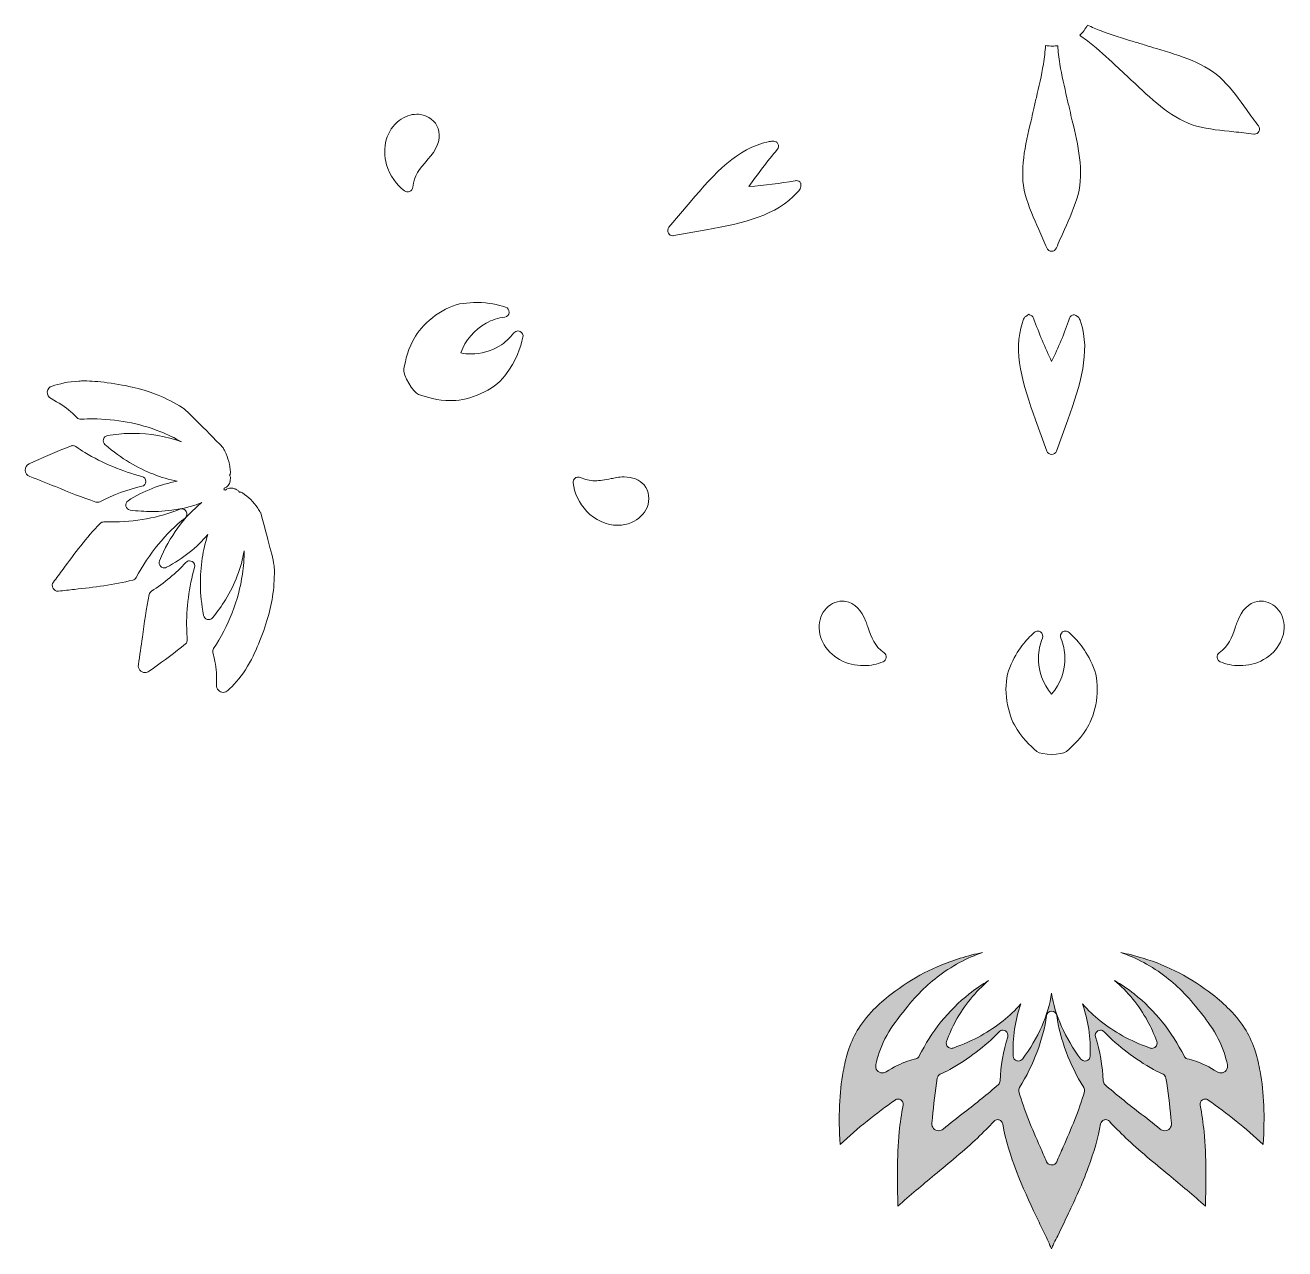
# Model space of a CAD drawing. Header units: inches. Extents: x -4 to 3121, y -2839 to 0.
# Drawn here: x 1173.6 to 1651.4, y -2036.1 to -1572 of the extents above; entities that cross this region are included whole.
import ezdxf

# ---------------------------------------------------------------- set-up
doc = ezdxf.new("R2010")
doc.units = ezdxf.units.IN
doc.header["$MEASUREMENT"] = 0
doc.layers.add('3', color=7, linetype='Continuous')

# ---------------------------------------------------------------- blocks, each defined once
blk = doc.blocks.new('block 2')
at = {"layer": '3', "true_color": 0xd8c804}
h = blk.add_hatch(color=52, dxfattribs=at)
h.dxf.hatch_style = 2
edge = h.paths.add_edge_path()
edge.add_spline(control_points=[(1640.28, -1961.39), (1639.35, -1958.49), (1638.2, -1955.87), (1636.73, -1953.37), (1635.3, -1950.88), (1632.98, -1947.9), (1630.51, -1945.41), (1628.56, -1943.43), (1626.47, -1941.57), (1623.92, -1939.59), (1615.98, -1933.38), (1607.17, -1928.79), (1597.73, -1925.93), (1594.67, -1924.97), (1591.87, -1924.26), (1589.24, -1923.78), (1592.06, -1924.72), (1594.97, -1925.99), (1597.92, -1927.58), (1600.92, -1929.18), (1603.8, -1931.04), (1606.49, -1933.12), (1611.16, -1936.72), (1615.42, -1941.15), (1620.29, -1947.47), (1621.95, -1949.63), (1624.37, -1952.9), (1626.22, -1956.5), (1628.05, -1960.05), (1629.03, -1963.58), (1629.68, -1966.27), (1629.86, -1967.04), (1629.69, -1967.83), (1629.21, -1968.44), (1628.73, -1969.05), (1627.99, -1969.4), (1627.2, -1969.4), (1626.69, -1969.4), (1626.18, -1969.25), (1625.75, -1968.98), (1622.96, -1967.2), (1620.25, -1965.87), (1617.7, -1965.01), (1616.57, -1964.63), (1615.44, -1964.31), (1614.47, -1964.04), (1613.94, -1963.9), (1613.47, -1963.49), (1613.22, -1963), (1608.68, -1953.81), (1602.13, -1945.66), (1594.27, -1939.43), (1591.9, -1937.55), (1589.44, -1935.87), (1586.9, -1934.4), (1591.83, -1938.54), (1596.16, -1943.79), (1599.42, -1949.79), (1600.73, -1952.17), (1601.86, -1954.69), (1602.87, -1957.5), (1603.13, -1958.21), (1602.95, -1959), (1602.42, -1959.53), (1602.05, -1959.91), (1601.55, -1960.11), (1601.04, -1960.11), (1600.82, -1960.11), (1600.6, -1960.07), (1600.39, -1959.99), (1596.42, -1958.58), (1592.97, -1957.04), (1589.85, -1955.29), (1586.86, -1953.62), (1584.02, -1951.71), (1581.39, -1949.61), (1578.98, -1947.67), (1576.84, -1945.65), (1574.67, -1943.26), (1574.67, -1943.25), (1574.66, -1943.25), (1574.66, -1943.25), (1576.85, -1949.31), (1577.86, -1956.1), (1577.59, -1963.04), (1577.56, -1963.86), (1577.02, -1964.57), (1576.24, -1964.82), (1576.04, -1964.88), (1575.85, -1964.91), (1575.65, -1964.91), (1575.05, -1964.91), (1574.48, -1964.63), (1574.1, -1964.14), (1568.05, -1956.2), (1564.21, -1947.44), (1563, -1939.14), (1561.79, -1947.44), (1557.95, -1956.2), (1551.9, -1964.14), (1551.53, -1964.63), (1550.95, -1964.91), (1550.35, -1964.91), (1550.16, -1964.91), (1549.96, -1964.88), (1549.77, -1964.82), (1548.98, -1964.57), (1548.44, -1963.86), (1548.41, -1963.04), (1548.14, -1956.1), (1549.15, -1949.31), (1551.34, -1943.25), (1549.17, -1945.65), (1547.03, -1947.67), (1544.61, -1949.61), (1541.99, -1951.71), (1539.14, -1953.62), (1536.16, -1955.29), (1533.03, -1957.04), (1529.58, -1958.58), (1525.61, -1959.99), (1525.4, -1960.07), (1525.18, -1960.11), (1524.96, -1960.11), (1524.45, -1960.11), (1523.95, -1959.91), (1523.58, -1959.53), (1523.05, -1959), (1522.88, -1958.21), (1523.13, -1957.5), (1524.15, -1954.69), (1525.28, -1952.17), (1526.58, -1949.8), (1529.84, -1943.79), (1534.17, -1938.54), (1539.1, -1934.39), (1536.57, -1935.87), (1534.1, -1937.55), (1531.74, -1939.43), (1523.88, -1945.66), (1517.32, -1953.81), (1512.79, -1962.98), (1512.54, -1963.51), (1512.08, -1963.9), (1511.53, -1964.05), (1510.63, -1964.29), (1509.45, -1964.62), (1508.29, -1965.02), (1505.75, -1965.87), (1503.05, -1967.2), (1500.26, -1968.97), (1499.82, -1969.26), (1499.32, -1969.4), (1498.81, -1969.4), (1498.01, -1969.4), (1497.28, -1969.05), (1496.79, -1968.44), (1496.31, -1967.83), (1496.14, -1967.04), (1496.32, -1966.26), (1496.97, -1963.58), (1497.95, -1960.05), (1499.78, -1956.5), (1501.63, -1952.9), (1504.05, -1949.63), (1505.71, -1947.48), (1510.58, -1941.15), (1514.84, -1936.72), (1519.52, -1933.12), (1522.2, -1931.05), (1525.08, -1929.19), (1528.08, -1927.58), (1531.03, -1925.99), (1533.95, -1924.72), (1536.77, -1923.78), (1534.13, -1924.26), (1531.32, -1924.97), (1528.25, -1925.94), (1518.83, -1928.79), (1510.03, -1933.39), (1502.08, -1939.59), (1499.54, -1941.58), (1497.44, -1943.43), (1495.48, -1945.42), (1493.02, -1947.91), (1490.7, -1950.88), (1489.27, -1953.39), (1487.81, -1955.87), (1486.65, -1958.49), (1485.73, -1961.39), (1484.94, -1963.88), (1484.43, -1966.2), (1483.92, -1968.89), (1482.43, -1977.04), (1482.07, -1985.88), (1482.8, -1996.6), (1489.34, -1990.26), (1496.64, -1984.74), (1503.6, -1979.7), (1503.94, -1979.46), (1504.34, -1979.33), (1504.74, -1979.33), (1505.11, -1979.33), (1505.47, -1979.44), (1505.79, -1979.64), (1506.46, -1980.07), (1506.81, -1980.87), (1506.65, -1981.65), (1506.01, -1984.93), (1505.51, -1988.34), (1505.18, -1991.78), (1504.23, -2001.48), (1504.44, -2011.54), (1504.68, -2019.93), (1509.19, -2015.87), (1513.94, -2011.95), (1518.56, -2008.14), (1521.3, -2005.88), (1524.13, -2003.54), (1526.84, -2001.23), (1532.9, -1996.07), (1537.3, -1991.93), (1541.09, -1987.79), (1541.47, -1987.38), (1541.99, -1987.15), (1542.53, -1987.15), (1542.71, -1987.15), (1542.89, -1987.18), (1543.07, -1987.23), (1543.78, -1987.44), (1544.31, -1988.03), (1544.44, -1988.76), (1546.68, -2001.19), (1551.94, -2012.89), (1557.14, -2023.8), (1558.09, -2025.79), (1559.05, -2027.79), (1560.02, -2029.78), (1560.02, -2029.78), (1561.04, -2031.9), (1561.04, -2031.9), (1561.39, -2032.61), (1561.7, -2033.33), (1562.02, -2034.06), (1562.25, -2034.59), (1562.48, -2035.12), (1562.72, -2035.64), (1562.79, -2035.78), (1562.86, -2035.95), (1562.94, -2036.14), (1563.11, -2035.75), (1563.26, -2035.39), (1563.35, -2035.19), (1563.5, -2034.83), (1563.63, -2034.53), (1563.72, -2034.35), (1563.72, -2034.35), (1563.89, -2034.01), (1563.89, -2034.01), (1564.37, -2033.07), (1564.85, -2032.13), (1565.3, -2031.19), (1565.3, -2031.19), (1565.93, -2029.88), (1565.93, -2029.88), (1567.11, -2027.46), (1568.28, -2025.03), (1569.43, -2022.6), (1571.82, -2017.56), (1574.57, -2011.56), (1576.9, -2005.28), (1579.11, -1999.31), (1580.63, -1993.91), (1581.56, -1988.76), (1581.69, -1988.03), (1582.22, -1987.44), (1582.93, -1987.23), (1583.11, -1987.18), (1583.3, -1987.15), (1583.48, -1987.15), (1584.01, -1987.15), (1584.54, -1987.38), (1584.91, -1987.78), (1588.71, -1991.93), (1593.11, -1996.08), (1599.16, -2001.23), (1601.87, -2003.54), (1604.7, -2005.88), (1607.44, -2008.14), (1612.06, -2011.95), (1616.82, -2015.87), (1621.32, -2019.93), (1621.56, -2011.55), (1621.77, -2001.49), (1620.82, -1991.77), (1620.49, -1988.34), (1619.99, -1984.93), (1619.35, -1981.65), (1619.2, -1980.87), (1619.54, -1980.07), (1620.21, -1979.64), (1620.53, -1979.43), (1620.9, -1979.33), (1621.26, -1979.33), (1621.66, -1979.33), (1622.06, -1979.46), (1622.4, -1979.7), (1629.36, -1984.74), (1636.66, -1990.25), (1643.21, -1996.6), (1643.93, -1985.88), (1643.57, -1977.04), (1642.08, -1968.9), (1641.57, -1966.19), (1641.07, -1963.88), (1640.28, -1961.39)], knot_values=[0, 0, 0, 0, 1, 1, 1, 2, 2, 2, 3, 3, 3, 4, 4, 4, 5, 5, 5, 6, 6, 6, 7, 7, 7, 8, 8, 8, 9, 9, 9, 10, 10, 10, 11, 11, 11, 12, 12, 12, 13, 13, 13, 14, 14, 14, 15, 15, 15, 16, 16, 16, 17, 17, 17, 18, 18, 18, 19, 19, 19, 20, 20, 20, 21, 21, 21, 22, 22, 22, 23, 23, 23, 24, 24, 24, 25, 25, 25, 26, 26, 26, 27, 27, 27, 28, 28, 28, 29, 29, 29, 30, 30, 30, 31, 31, 31, 32, 32, 32, 33, 33, 33, 34, 34, 34, 35, 35, 35, 36, 36, 36, 37, 37, 37, 38, 38, 38, 39, 39, 39, 40, 40, 40, 41, 41, 41, 42, 42, 42, 43, 43, 43, 44, 44, 44, 45, 45, 45, 46, 46, 46, 47, 47, 47, 48, 48, 48, 49, 49, 49, 50, 50, 50, 51, 51, 51, 52, 52, 52, 53, 53, 53, 54, 54, 54, 55, 55, 55, 56, 56, 56, 57, 57, 57, 58, 58, 58, 59, 59, 59, 60, 60, 60, 61, 61, 61, 62, 62, 62, 63, 63, 63, 64, 64, 64, 65, 65, 65, 66, 66, 66, 67, 67, 67, 68, 68, 68, 69, 69, 69, 70, 70, 70, 71, 71, 71, 72, 72, 72, 73, 73, 73, 74, 74, 74, 75, 75, 75, 76, 76, 76, 77, 77, 77, 78, 78, 78, 79, 79, 79, 80, 80, 80, 81, 81, 81, 82, 82, 82, 83, 83, 83, 84, 84, 84, 85, 85, 85, 86, 86, 86, 87, 87, 87, 88, 88, 88, 89, 89, 89, 90, 90, 90, 91, 91, 91, 92, 92, 92, 93, 93, 93, 94, 94, 94, 95, 95, 95, 96, 96, 96, 97, 97, 97, 98, 98, 98, 99, 99, 99, 100, 100, 100, 101, 101, 101, 102, 102, 102, 103, 103, 103, 104, 104, 104, 105, 105, 105, 105], degree=3, periodic=1)
edge = h.paths.add_edge_path()
edge.add_spline(control_points=[(1546.36, -1955.73), (1544.7, -1961.09), (1543.71, -1966.72), (1543.42, -1972.48), (1543.39, -1973), (1543.16, -1973.48), (1542.78, -1973.83), (1538.73, -1977.48), (1534.29, -1980.93), (1530, -1984.26), (1527.29, -1986.36), (1524.49, -1988.53), (1521.83, -1990.72), (1521.35, -1991.12), (1520.75, -1991.34), (1520.13, -1991.34), (1519.4, -1991.34), (1518.7, -1991.03), (1518.21, -1990.49), (1517.73, -1989.95), (1517.5, -1989.23), (1517.57, -1988.51), (1517.57, -1988.51), (1517.78, -1986.47), (1517.78, -1986.47), (1518.27, -1981.53), (1518.78, -1976.43), (1519.63, -1971.35), (1519.74, -1970.72), (1520.16, -1970.17), (1520.75, -1969.91), (1521.96, -1969.35), (1523.14, -1968.76), (1524.36, -1968.1), (1531.33, -1964.27), (1537.81, -1959.33), (1543.09, -1953.81), (1543.47, -1953.42), (1543.98, -1953.21), (1544.5, -1953.21), (1544.84, -1953.21), (1545.18, -1953.3), (1545.48, -1953.48), (1546.26, -1953.94), (1546.62, -1954.87), (1546.36, -1955.73)], knot_values=[0, 0, 0, 0, 1, 1, 1, 2, 2, 2, 3, 3, 3, 4, 4, 4, 5, 5, 5, 6, 6, 6, 7, 7, 7, 8, 8, 8, 9, 9, 9, 10, 10, 10, 11, 11, 11, 12, 12, 12, 13, 13, 13, 14, 14, 14, 15, 15, 15, 15], degree=3, periodic=1)
edge = h.paths.add_edge_path()
edge.add_spline(control_points=[(1575.41, -1976.52), (1573.42, -1983.7), (1570.35, -1990.7), (1567.39, -1997.46), (1566.55, -1999.37), (1565.72, -2001.27), (1564.91, -2003.16), (1564.6, -2003.89), (1563.88, -2004.34), (1563.12, -2004.34), (1562.99, -2004.34), (1562.86, -2004.33), (1562.73, -2004.3), (1562.01, -2004.26), (1561.36, -2003.8), (1561.07, -2003.12), (1560.26, -2001.22), (1559.43, -1999.31), (1558.59, -1997.4), (1555.63, -1990.65), (1552.58, -1983.68), (1550.6, -1976.52), (1550.45, -1976), (1550.53, -1975.44), (1550.82, -1974.98), (1556.22, -1966.19), (1559.77, -1956.76), (1561.08, -1947.69), (1561.21, -1946.73), (1562.03, -1946.02), (1563, -1946.02), (1563.97, -1946.02), (1564.79, -1946.73), (1564.93, -1947.69), (1566.23, -1956.76), (1569.78, -1966.19), (1575.19, -1974.98), (1575.47, -1975.44), (1575.55, -1976), (1575.41, -1976.52)], knot_values=[0, 0, 0, 0, 1, 1, 1, 2, 2, 2, 3, 3, 3, 4, 4, 4, 5, 5, 5, 6, 6, 6, 7, 7, 7, 8, 8, 8, 9, 9, 9, 10, 10, 10, 11, 11, 11, 12, 12, 12, 13, 13, 13, 13], degree=3, periodic=1)
edge = h.paths.add_edge_path()
edge.add_spline(control_points=[(1607.79, -1990.49), (1607.31, -1991.03), (1606.61, -1991.34), (1605.87, -1991.34), (1605.26, -1991.34), (1604.65, -1991.12), (1604.17, -1990.72), (1601.51, -1988.53), (1598.71, -1986.35), (1596, -1984.25), (1591.71, -1980.92), (1587.27, -1977.48), (1583.22, -1973.83), (1582.84, -1973.48), (1582.61, -1973), (1582.59, -1972.48), (1582.29, -1966.73), (1581.3, -1961.09), (1579.65, -1955.73), (1579.38, -1954.87), (1579.74, -1953.94), (1580.52, -1953.48), (1580.83, -1953.3), (1581.17, -1953.21), (1581.51, -1953.21), (1582.02, -1953.21), (1582.53, -1953.42), (1582.91, -1953.81), (1588.2, -1959.33), (1594.68, -1964.27), (1601.64, -1968.09), (1602.87, -1968.77), (1604.06, -1969.36), (1605.26, -1969.91), (1605.85, -1970.17), (1606.26, -1970.72), (1606.37, -1971.35), (1607.22, -1976.43), (1607.73, -1981.53), (1608.23, -1986.47), (1608.23, -1986.47), (1608.43, -1988.5), (1608.43, -1988.5), (1608.51, -1989.23), (1608.28, -1989.95), (1607.79, -1990.49)], knot_values=[0, 0, 0, 0, 1, 1, 1, 2, 2, 2, 3, 3, 3, 4, 4, 4, 5, 5, 5, 6, 6, 6, 7, 7, 7, 8, 8, 8, 9, 9, 9, 10, 10, 10, 11, 11, 11, 12, 12, 12, 13, 13, 13, 14, 14, 14, 15, 15, 15, 15], degree=3, periodic=1)
at = {"layer": '3', "lineweight": 0}
for points, knots in [([(1641.64, -1612.32), (1641.29, -1612.93), (1640.64, -1613.29), (1639.95, -1613.29), (1639.86, -1613.29), (1639.76, -1613.29), (1639.66, -1613.27), (1637.17, -1612.9), (1634.57, -1612.64), (1632.06, -1612.4), (1627.42, -1611.94), (1622.62, -1611.47), (1617.95, -1610.22), (1609.21, -1607.9), (1601.61, -1600.72), (1594.91, -1594.38), (1593.84, -1593.37), (1592.79, -1592.39), (1591.78, -1591.45), (1590.62, -1590.38), (1589.46, -1589.3), (1588.31, -1588.22), (1585.18, -1585.3), (1581.95, -1582.27), (1578.6, -1579.55), (1576.86, -1578.14), (1575.23, -1576.92), (1573.64, -1575.81), (1574.82, -1574.7), (1575.84, -1573.41), (1576.61, -1571.97), (1578.19, -1572.7), (1579.88, -1573.41), (1581.73, -1574.12), (1585.77, -1575.66), (1590.01, -1576.94), (1594.1, -1578.19), (1595.62, -1578.65), (1597.13, -1579.1), (1598.63, -1579.58), (1599.95, -1579.99), (1601.33, -1580.4), (1602.73, -1580.82), (1611.57, -1583.46), (1621.59, -1586.45), (1627.98, -1592.85), (1631.39, -1596.28), (1634.2, -1600.2), (1636.91, -1603.98), (1638.38, -1606.04), (1639.9, -1608.16), (1641.48, -1610.14), (1641.97, -1610.76), (1642.04, -1611.63), (1641.64, -1612.32)], [0, 0, 0, 0, 1, 1, 1, 2, 2, 2, 3, 3, 3, 4, 4, 4, 5, 5, 5, 6, 6, 6, 7, 7, 7, 8, 8, 8, 9, 9, 9, 10, 10, 10, 11, 11, 11, 12, 12, 12, 13, 13, 13, 14, 14, 14, 15, 15, 15, 16, 16, 16, 17, 17, 17, 18, 18, 18, 18]), ([(1566.13, -1586.74), (1566.82, -1591.01), (1567.82, -1595.33), (1568.8, -1599.51), (1569.15, -1601.04), (1569.51, -1602.57), (1569.86, -1604.11), (1570.16, -1605.46), (1570.49, -1606.86), (1570.83, -1608.29), (1572.96, -1617.26), (1575.38, -1627.43), (1573.03, -1636.16), (1571.77, -1640.83), (1569.78, -1645.22), (1567.86, -1649.46), (1566.81, -1651.76), (1565.73, -1654.14), (1564.81, -1656.49), (1564.52, -1657.23), (1563.8, -1657.72), (1563, -1657.72), (1562.2, -1657.72), (1561.48, -1657.23), (1561.19, -1656.49), (1560.27, -1654.14), (1559.19, -1651.76), (1558.14, -1649.46), (1556.22, -1645.22), (1554.23, -1640.83), (1552.97, -1636.16), (1550.62, -1627.43), (1553.04, -1617.26), (1555.17, -1608.29), (1555.51, -1606.86), (1555.84, -1605.46), (1556.14, -1604.11), (1556.49, -1602.57), (1556.84, -1601.04), (1557.2, -1599.5), (1558.18, -1595.33), (1559.18, -1591.01), (1559.86, -1586.74), (1560.27, -1584.17), (1560.54, -1581.85), (1560.69, -1579.65), (1561.56, -1579.8), (1562.44, -1579.9), (1563.35, -1579.9), (1564.02, -1579.9), (1564.67, -1579.84), (1565.31, -1579.75), (1565.47, -1581.93), (1565.73, -1584.22), (1566.13, -1586.74)], [0, 0, 0, 0, 1, 1, 1, 2, 2, 2, 3, 3, 3, 4, 4, 4, 5, 5, 5, 6, 6, 6, 7, 7, 7, 8, 8, 8, 9, 9, 9, 10, 10, 10, 11, 11, 11, 12, 12, 12, 13, 13, 13, 14, 14, 14, 15, 15, 15, 16, 16, 16, 17, 17, 17, 18, 18, 18, 18]), ([(1327.47, -1621.53), (1327, -1622.09), (1326.54, -1622.63), (1326.09, -1623.15), (1323.19, -1626.53), (1321.09, -1628.98), (1320.62, -1633.45), (1320.54, -1634.14), (1320.1, -1634.74), (1319.47, -1635.02), (1319.22, -1635.13), (1318.95, -1635.19), (1318.68, -1635.19), (1318.28, -1635.19), (1317.87, -1635.06), (1317.53, -1634.82), (1314.48, -1632.58), (1311.93, -1628.88), (1310.72, -1624.92), (1308.8, -1618.6), (1310.77, -1611.67), (1315.53, -1608.09), (1317.53, -1606.58), (1319.9, -1605.75), (1322.2, -1605.75), (1322.62, -1605.75), (1323.04, -1605.77), (1323.45, -1605.83), (1326.58, -1606.25), (1329.26, -1608.32), (1330.26, -1611.1), (1331.4, -1614.24), (1330.39, -1618.05), (1327.47, -1621.53)], [0, 0, 0, 0, 1, 1, 1, 2, 2, 2, 3, 3, 3, 4, 4, 4, 5, 5, 5, 6, 6, 6, 7, 7, 7, 8, 8, 8, 9, 9, 9, 10, 10, 10, 11, 11, 11, 11]), ([(1467.65, -1634.06), (1467.29, -1634.52), (1466.91, -1634.98), (1466.52, -1635.42), (1458.61, -1644.2), (1446.2, -1647.03), (1431.99, -1649.58), (1431.99, -1649.58), (1419.64, -1651.8), (1419.64, -1651.8), (1419.53, -1651.82), (1419.41, -1651.83), (1419.3, -1651.83), (1418.61, -1651.83), (1417.96, -1651.47), (1417.61, -1650.86), (1417.2, -1650.15), (1417.28, -1649.26), (1417.81, -1648.63), (1417.81, -1648.63), (1425.91, -1639.05), (1425.91, -1639.05), (1435.22, -1628.02), (1443.87, -1618.68), (1455.44, -1616.23), (1456.02, -1616.1), (1456.6, -1616.01), (1457.18, -1615.93), (1457.23, -1615.92), (1457.89, -1616.06), (1458.49, -1616.19), (1458.48, -1616.19), (1458.48, -1616.2), (1458.47, -1616.2), (1458.75, -1616.37), (1458.99, -1616.61), (1459.16, -1616.92), (1459.55, -1617.62), (1459.46, -1618.5), (1458.93, -1619.11), (1455.09, -1623.61), (1451.49, -1628.34), (1448.19, -1633.21), (1454.06, -1632.78), (1459.95, -1632.02), (1465.77, -1630.95), (1465.88, -1630.92), (1466, -1630.91), (1466.12, -1630.91), (1466.79, -1630.91), (1467.43, -1631.26), (1467.78, -1631.85), (1467.8, -1631.88), (1467.8, -1631.91), (1467.82, -1631.93), (1467.85, -1631.92), (1467.87, -1631.92), (1467.9, -1631.91), (1467.9, -1632.58), (1467.87, -1633.78), (1467.65, -1634.06)], [0, 0, 0, 0, 1, 1, 1, 2, 2, 2, 3, 3, 3, 4, 4, 4, 5, 5, 5, 6, 6, 6, 7, 7, 7, 8, 8, 8, 9, 9, 9, 10, 10, 10, 11, 11, 11, 12, 12, 12, 13, 13, 13, 14, 14, 14, 15, 15, 15, 16, 16, 16, 17, 17, 17, 18, 18, 18, 19, 19, 19, 20, 20, 20, 20]), ([(1362.44, -1690.34), (1361.47, -1694.43), (1360.15, -1698.94), (1355.59, -1705.01), (1351.38, -1710.61), (1342.06, -1714.24), (1335.83, -1714.39), (1335.57, -1714.39), (1335.32, -1714.4), (1335.07, -1714.4), (1329.85, -1714.4), (1325.98, -1713.08), (1322.87, -1712.03), (1320.89, -1711.35), (1316.81, -1704.64), (1317.27, -1702.32), (1317.95, -1698.93), (1318.79, -1694.71), (1321.71, -1689.92), (1324.95, -1684.6), (1332.75, -1678.34), (1339.71, -1677.5), (1341.54, -1677.28), (1343.31, -1677.17), (1344.97, -1677.17), (1349.66, -1677.17), (1352.91, -1678.02), (1355.83, -1678.9), (1356.71, -1679.17), (1357.28, -1680.01), (1357.21, -1680.92), (1357.14, -1681.83), (1356.44, -1682.57), (1355.53, -1682.69), (1352.99, -1683.04), (1350.61, -1683.81), (1348.45, -1684.99), (1344.01, -1687.41), (1340.54, -1691.53), (1338.9, -1696.31), (1340.15, -1696.55), (1341.44, -1696.67), (1342.74, -1696.67), (1346.57, -1696.67), (1350.28, -1695.64), (1353.48, -1693.69), (1355.58, -1692.41), (1357.44, -1690.74), (1359, -1688.71), (1359.38, -1688.22), (1359.96, -1687.95), (1360.54, -1687.95), (1360.83, -1687.95), (1361.11, -1688.01), (1361.38, -1688.14), (1362.21, -1688.53), (1362.65, -1689.45), (1362.44, -1690.34)], [0, 0, 0, 0, 1, 1, 1, 2, 2, 2, 3, 3, 3, 4, 4, 4, 5, 5, 5, 6, 6, 6, 7, 7, 7, 8, 8, 8, 9, 9, 9, 10, 10, 10, 11, 11, 11, 12, 12, 12, 13, 13, 13, 14, 14, 14, 15, 15, 15, 16, 16, 16, 17, 17, 17, 18, 18, 18, 19, 19, 19, 19]), ([(1573.46, -1683.06), (1573.69, -1683.61), (1573.9, -1684.16), (1574.08, -1684.72), (1577.73, -1695.96), (1573.98, -1708.12), (1569.08, -1721.71), (1569.08, -1721.71), (1564.83, -1733.51), (1564.83, -1733.51), (1564.55, -1734.28), (1563.82, -1734.8), (1563, -1734.8), (1562.18, -1734.8), (1561.45, -1734.28), (1561.17, -1733.51), (1561.17, -1733.51), (1556.91, -1721.71), (1556.91, -1721.71), (1552.02, -1708.13), (1548.26, -1695.96), (1551.92, -1684.72), (1552.1, -1684.16), (1552.31, -1683.61), (1552.53, -1683.06), (1552.65, -1682.77), (1553.59, -1682.14), (1554.38, -1681.65), (1554.41, -1681.72), (1554.44, -1681.79), (1554.46, -1681.86), (1555.23, -1681.91), (1555.91, -1682.41), (1556.17, -1683.14), (1558.14, -1688.72), (1560.44, -1694.2), (1563, -1699.49), (1565.56, -1694.2), (1567.85, -1688.72), (1569.83, -1683.14), (1570.08, -1682.44), (1570.71, -1681.96), (1571.44, -1681.88), (1571.45, -1681.81), (1571.47, -1681.73), (1571.48, -1681.66), (1572.48, -1682.26), (1573.38, -1682.84), (1573.46, -1683.06)], [0, 0, 0, 0, 1, 1, 1, 2, 2, 2, 3, 3, 3, 4, 4, 4, 5, 5, 5, 6, 6, 6, 7, 7, 7, 8, 8, 8, 9, 9, 9, 10, 10, 10, 11, 11, 11, 12, 12, 12, 13, 13, 13, 14, 14, 14, 15, 15, 15, 16, 16, 16, 16]), ([(1267.61, -1787.68), (1266.82, -1793.53), (1265.12, -1799.43), (1262.07, -1806.81), (1261.04, -1809.32), (1259.41, -1813.06), (1257.22, -1816.46), (1255.06, -1819.82), (1252.49, -1822.44), (1250.49, -1824.35), (1250.01, -1824.8), (1249.39, -1825.05), (1248.74, -1825.05), (1248.06, -1825.05), (1247.39, -1824.76), (1246.91, -1824.25), (1246.41, -1823.73), (1246.15, -1823.03), (1246.18, -1822.3), (1246.33, -1818.99), (1246.13, -1815.98), (1245.59, -1813.34), (1245.36, -1812.15), (1245.05, -1810.96), (1244.82, -1810.06), (1244.67, -1809.52), (1244.79, -1808.92), (1245.1, -1808.45), (1250.78, -1799.92), (1254.56, -1790.17), (1256.03, -1780.25), (1256.47, -1777.26), (1256.7, -1774.29), (1256.71, -1771.36), (1255.58, -1777.7), (1253.2, -1784.07), (1249.63, -1789.9), (1248.23, -1792.22), (1246.61, -1794.46), (1244.68, -1796.74), (1244.31, -1797.19), (1243.76, -1797.43), (1243.19, -1797.43), (1243.03, -1797.43), (1242.86, -1797.41), (1242.7, -1797.37), (1241.97, -1797.17), (1241.42, -1796.58), (1241.28, -1795.84), (1240.52, -1791.69), (1240.13, -1787.93), (1240.08, -1784.36), (1240.04, -1780.93), (1240.27, -1777.51), (1240.78, -1774.19), (1241.25, -1771.13), (1241.93, -1768.26), (1242.92, -1765.19), (1242.92, -1765.19), (1242.92, -1765.18), (1242.92, -1765.18), (1238.76, -1770.11), (1233.39, -1774.38), (1227.25, -1777.62), (1226.96, -1777.77), (1226.65, -1777.84), (1226.34, -1777.84), (1225.87, -1777.84), (1225.4, -1777.67), (1225.03, -1777.33), (1224.42, -1776.78), (1224.23, -1775.9), (1224.55, -1775.15), (1228.39, -1765.96), (1234.03, -1758.28), (1240.59, -1753.08), (1235.03, -1755.3), (1228.63, -1756.45), (1221.66, -1756.45), (1218.95, -1756.45), (1216.19, -1756.27), (1213.45, -1755.92), (1212.63, -1755.81), (1211.97, -1755.21), (1211.79, -1754.41), (1211.62, -1753.61), (1211.96, -1752.78), (1212.66, -1752.34), (1218.53, -1748.64), (1224.91, -1746.12), (1231.26, -1744.99), (1228.09, -1744.31), (1225.27, -1743.46), (1222.39, -1742.34), (1219.25, -1741.12), (1216.17, -1739.61), (1213.24, -1737.86), (1210.16, -1736.03), (1207.11, -1733.81), (1203.89, -1731.08), (1203.32, -1730.59), (1203.08, -1729.82), (1203.28, -1729.09), (1203.47, -1728.37), (1204.07, -1727.82), (1204.81, -1727.68), (1207.75, -1727.16), (1210.5, -1726.87), (1213.2, -1726.82), (1213.65, -1726.8), (1214.09, -1726.8), (1214.54, -1726.8), (1220.94, -1726.8), (1227.24, -1727.95), (1232.94, -1730.04), (1230.36, -1728.55), (1227.63, -1727.23), (1224.76, -1726.1), (1216.87, -1722.98), (1208.06, -1721.32), (1199.3, -1721.32), (1197.83, -1721.32), (1196.34, -1721.37), (1194.84, -1721.47), (1194.79, -1721.47), (1194.75, -1721.47), (1194.71, -1721.47), (1194.2, -1721.47), (1193.71, -1721.27), (1193.34, -1720.91), (1192.68, -1720.25), (1191.81, -1719.4), (1190.88, -1718.59), (1188.88, -1716.82), (1186.37, -1715.14), (1183.44, -1713.61), (1182.47, -1713.11), (1181.91, -1712.1), (1182, -1711.04), (1182.1, -1710.01), (1182.81, -1709.15), (1183.82, -1708.85), (1186.47, -1708.07), (1190.01, -1707.15), (1194, -1706.97), (1194.69, -1706.93), (1195.38, -1706.92), (1196.07, -1706.92), (1198.62, -1706.92), (1201.39, -1707.13), (1204.78, -1707.59), (1212.7, -1708.64), (1218.66, -1710.11), (1224.12, -1712.36), (1227.25, -1713.65), (1230.31, -1715.21), (1233.2, -1717.01), (1234.68, -1717.92), (1241.83, -1725.19), (1248.69, -1732.26), (1248.92, -1732.69), (1249.15, -1733.12), (1249.36, -1733.55), (1250.61, -1736.15), (1251.35, -1738.9), (1251.51, -1741.5), (1251.53, -1741.93), (1251.42, -1742.34), (1251.19, -1742.68), (1251.23, -1742.75), (1251.26, -1742.81), (1251.29, -1742.88), (1251.45, -1743.2), (1251.51, -1743.55), (1251.48, -1743.9), (1251.44, -1744.26), (1251.41, -1744.62), (1251.35, -1744.97), (1251.13, -1746.24), (1250.29, -1747.23), (1249.16, -1747.65), (1249.12, -1747.86), (1249.05, -1748.06), (1248.95, -1748.24), (1249.16, -1748.24), (1249.37, -1748.28), (1249.57, -1748.35), (1250.17, -1747.86), (1250.93, -1747.57), (1251.73, -1747.57), (1252.15, -1747.57), (1252.57, -1747.65), (1252.98, -1747.8), (1253.31, -1747.92), (1253.64, -1748.07), (1253.97, -1748.22), (1254.29, -1748.37), (1254.57, -1748.6), (1254.76, -1748.89), (1254.81, -1748.95), (1254.85, -1749.01), (1254.88, -1749.08), (1254.92, -1749.07), (1254.96, -1749.07), (1254.99, -1749.07), (1255.36, -1749.07), (1255.74, -1749.18), (1256.06, -1749.39), (1258.24, -1750.83), (1260.24, -1752.84), (1261.87, -1755.22), (1262.24, -1755.76), (1262.61, -1756.33), (1262.95, -1756.92), (1262.95, -1756.92), (1262.96, -1756.92), (1262.96, -1756.91), (1265.52, -1766.22), (1268.07, -1775.78), (1268.12, -1777.49), (1268.23, -1780.89), (1268.06, -1784.32), (1267.61, -1787.68)], [0, 0, 0, 0, 1, 1, 1, 2, 2, 2, 3, 3, 3, 4, 4, 4, 5, 5, 5, 6, 6, 6, 7, 7, 7, 8, 8, 8, 9, 9, 9, 10, 10, 10, 11, 11, 11, 12, 12, 12, 13, 13, 13, 14, 14, 14, 15, 15, 15, 16, 16, 16, 17, 17, 17, 18, 18, 18, 19, 19, 19, 20, 20, 20, 21, 21, 21, 22, 22, 22, 23, 23, 23, 24, 24, 24, 25, 25, 25, 26, 26, 26, 27, 27, 27, 28, 28, 28, 29, 29, 29, 30, 30, 30, 31, 31, 31, 32, 32, 32, 33, 33, 33, 34, 34, 34, 35, 35, 35, 36, 36, 36, 37, 37, 37, 38, 38, 38, 39, 39, 39, 40, 40, 40, 41, 41, 41, 42, 42, 42, 43, 43, 43, 44, 44, 44, 45, 45, 45, 46, 46, 46, 47, 47, 47, 48, 48, 48, 49, 49, 49, 50, 50, 50, 51, 51, 51, 52, 52, 52, 53, 53, 53, 54, 54, 54, 55, 55, 55, 56, 56, 56, 57, 57, 57, 58, 58, 58, 59, 59, 59, 60, 60, 60, 61, 61, 61, 62, 62, 62, 63, 63, 63, 64, 64, 64, 65, 65, 65, 66, 66, 66, 67, 67, 67, 68, 68, 68, 69, 69, 69, 70, 70, 70, 71, 71, 71, 72, 72, 72, 73, 73, 73, 74, 74, 74, 74]), ([(1185.08, -1747.01), (1181.9, -1745.72), (1178.62, -1744.37), (1175.39, -1743.17), (1174.37, -1742.79), (1173.69, -1741.85), (1173.66, -1740.78), (1173.63, -1739.74), (1174.23, -1738.8), (1175.18, -1738.37), (1175.18, -1738.37), (1177.06, -1737.53), (1177.06, -1737.53), (1181.58, -1735.49), (1186.25, -1733.38), (1191.06, -1731.58), (1191.29, -1731.5), (1191.52, -1731.46), (1191.74, -1731.46), (1192.14, -1731.46), (1192.54, -1731.58), (1192.88, -1731.82), (1193.95, -1732.59), (1195.06, -1733.32), (1196.25, -1734.05), (1203.03, -1738.16), (1210.53, -1741.29), (1217.93, -1743.11), (1218.81, -1743.33), (1219.42, -1744.12), (1219.41, -1745.02), (1219.4, -1745.92), (1218.78, -1746.7), (1217.9, -1746.9), (1212.49, -1748.13), (1207.13, -1750.1), (1201.97, -1752.74), (1201.69, -1752.88), (1201.39, -1752.95), (1201.08, -1752.95), (1200.88, -1752.95), (1200.68, -1752.92), (1200.48, -1752.86), (1195.3, -1751.18), (1190.1, -1749.06), (1185.08, -1747.01)], [0, 0, 0, 0, 1, 1, 1, 2, 2, 2, 3, 3, 3, 4, 4, 4, 5, 5, 5, 6, 6, 6, 7, 7, 7, 8, 8, 8, 9, 9, 9, 10, 10, 10, 11, 11, 11, 12, 12, 12, 13, 13, 13, 14, 14, 14, 15, 15, 15, 15]), ([(1389.71, -1744.77), (1391.62, -1744.77), (1393.58, -1744.4), (1395.85, -1743.98), (1396.52, -1743.85), (1397.22, -1743.72), (1397.94, -1743.59), (1398.91, -1743.42), (1399.87, -1743.33), (1400.8, -1743.33), (1404.07, -1743.33), (1406.69, -1744.39), (1408.38, -1746.39), (1410.28, -1748.65), (1410.73, -1752), (1409.53, -1754.92), (1408.51, -1757.4), (1406.35, -1759.49), (1403.61, -1760.65), (1402.01, -1761.33), (1400.28, -1761.68), (1398.47, -1761.68), (1394.15, -1761.68), (1389.72, -1759.7), (1386.63, -1756.4), (1383.8, -1753.37), (1381.87, -1749.32), (1381.47, -1745.55), (1381.4, -1744.86), (1381.7, -1744.18), (1382.26, -1743.77), (1382.6, -1743.53), (1383, -1743.4), (1383.4, -1743.4), (1383.67, -1743.4), (1383.94, -1743.46), (1384.19, -1743.57), (1386.04, -1744.39), (1387.79, -1744.77), (1389.71, -1744.77)], [0, 0, 0, 0, 1, 1, 1, 2, 2, 2, 3, 3, 3, 4, 4, 4, 5, 5, 5, 6, 6, 6, 7, 7, 7, 8, 8, 8, 9, 9, 9, 10, 10, 10, 11, 11, 11, 12, 12, 12, 13, 13, 13, 13]), ([(1214.48, -1782.46), (1207.26, -1784.34), (1199.67, -1785.18), (1192.33, -1785.99), (1190.29, -1786.22), (1188.26, -1786.44), (1186.26, -1786.68), (1186.18, -1786.69), (1186.11, -1786.7), (1186.04, -1786.7), (1185.32, -1786.7), (1184.64, -1786.28), (1184.29, -1785.64), (1184.29, -1785.64), (1184.16, -1785.4), (1184.16, -1785.4), (1183.79, -1784.73), (1183.85, -1783.9), (1184.31, -1783.29), (1185.54, -1781.67), (1186.76, -1780.01), (1187.98, -1778.34), (1192.35, -1772.41), (1196.86, -1766.27), (1202.08, -1760.98), (1202.45, -1760.6), (1202.95, -1760.4), (1203.47, -1760.4), (1203.48, -1760.4), (1203.5, -1760.4), (1203.52, -1760.4), (1204.29, -1760.42), (1205.07, -1760.43), (1205.84, -1760.43), (1215.43, -1760.43), (1224.34, -1758.8), (1232.33, -1755.6), (1232.57, -1755.5), (1232.81, -1755.46), (1233.05, -1755.46), (1233.73, -1755.46), (1234.38, -1755.81), (1234.74, -1756.43), (1235.22, -1757.27), (1235.02, -1758.34), (1234.26, -1758.93), (1227.04, -1764.6), (1220.62, -1772.41), (1215.7, -1781.5), (1215.45, -1781.98), (1215, -1782.32), (1214.48, -1782.46)], [0, 0, 0, 0, 1, 1, 1, 2, 2, 2, 3, 3, 3, 4, 4, 4, 5, 5, 5, 6, 6, 6, 7, 7, 7, 8, 8, 8, 9, 9, 9, 10, 10, 10, 11, 11, 11, 12, 12, 12, 13, 13, 13, 14, 14, 14, 15, 15, 15, 16, 16, 16, 17, 17, 17, 17]), ([(1237.88, -1777.66), (1235.76, -1784.99), (1234.72, -1793.05), (1234.89, -1800.97), (1234.93, -1802.37), (1235, -1803.7), (1235.13, -1805.01), (1235.19, -1805.65), (1234.93, -1806.29), (1234.43, -1806.7), (1230.47, -1809.97), (1226.31, -1812.96), (1222.28, -1815.86), (1222.28, -1815.86), (1220.61, -1817.05), (1220.61, -1817.05), (1220.17, -1817.38), (1219.64, -1817.55), (1219.1, -1817.55), (1218.35, -1817.55), (1217.64, -1817.22), (1217.15, -1816.64), (1216.65, -1816.05), (1216.43, -1815.26), (1216.56, -1814.47), (1217.13, -1811.08), (1217.61, -1807.56), (1218.08, -1804.17), (1218.81, -1798.79), (1219.57, -1793.23), (1220.72, -1787.9), (1220.82, -1787.4), (1221.13, -1786.96), (1221.56, -1786.68), (1226.43, -1783.52), (1230.81, -1779.87), (1234.58, -1775.8), (1234.96, -1775.39), (1235.48, -1775.18), (1236.01, -1775.18), (1236.34, -1775.18), (1236.67, -1775.26), (1236.97, -1775.43), (1237.75, -1775.88), (1238.13, -1776.8), (1237.88, -1777.66)], [0, 0, 0, 0, 1, 1, 1, 2, 2, 2, 3, 3, 3, 4, 4, 4, 5, 5, 5, 6, 6, 6, 7, 7, 7, 8, 8, 8, 9, 9, 9, 10, 10, 10, 11, 11, 11, 12, 12, 12, 13, 13, 13, 14, 14, 14, 15, 15, 15, 15]), ([(1499.06, -1813.45), (1496.89, -1814.41), (1494.34, -1814.92), (1491.68, -1814.92), (1490.12, -1814.92), (1488.57, -1814.74), (1487.09, -1814.4), (1480.65, -1812.9), (1475.64, -1807.73), (1474.91, -1801.82), (1474.55, -1798.87), (1475.28, -1795.95), (1476.92, -1793.83), (1478.53, -1791.75), (1481.09, -1790.45), (1483.6, -1790.45), (1484.03, -1790.45), (1484.47, -1790.49), (1484.89, -1790.56), (1488.18, -1791.15), (1490.97, -1793.93), (1492.53, -1798.2), (1492.78, -1798.89), (1493.01, -1799.56), (1493.24, -1800.21), (1494.72, -1804.41), (1495.78, -1807.45), (1499.42, -1810.1), (1499.98, -1810.5), (1500.28, -1811.18), (1500.21, -1811.87), (1500.14, -1812.56), (1499.7, -1813.16), (1499.06, -1813.45)], [0, 0, 0, 0, 1, 1, 1, 2, 2, 2, 3, 3, 3, 4, 4, 4, 5, 5, 5, 6, 6, 6, 7, 7, 7, 8, 8, 8, 9, 9, 9, 10, 10, 10, 11, 11, 11, 11]), ([(1626.58, -1810.09), (1630.21, -1807.44), (1631.28, -1804.41), (1632.75, -1800.21), (1632.98, -1799.56), (1633.22, -1798.89), (1633.47, -1798.2), (1635.03, -1793.93), (1637.81, -1791.15), (1641.11, -1790.56), (1641.53, -1790.49), (1641.97, -1790.45), (1642.4, -1790.45), (1644.91, -1790.45), (1647.47, -1791.74), (1649.08, -1793.83), (1650.72, -1795.95), (1651.45, -1798.87), (1651.08, -1801.82), (1650.36, -1807.73), (1645.35, -1812.9), (1638.91, -1814.4), (1637.42, -1814.74), (1635.88, -1814.92), (1634.31, -1814.92), (1631.66, -1814.92), (1629.11, -1814.41), (1626.93, -1813.45), (1626.3, -1813.16), (1625.86, -1812.56), (1625.79, -1811.87), (1625.71, -1811.18), (1626.01, -1810.5), (1626.58, -1810.09)], [0, 0, 0, 0, 1, 1, 1, 2, 2, 2, 3, 3, 3, 4, 4, 4, 5, 5, 5, 6, 6, 6, 7, 7, 7, 8, 8, 8, 9, 9, 9, 10, 10, 10, 11, 11, 11, 11]), ([(1566.47, -1804.48), (1566.12, -1803.63), (1566.41, -1802.66), (1567.17, -1802.14), (1567.5, -1801.91), (1567.89, -1801.79), (1568.27, -1801.79), (1568.75, -1801.79), (1569.23, -1801.97), (1569.6, -1802.32), (1572.66, -1805.2), (1575.9, -1808.6), (1578.88, -1815.59), (1581.63, -1822.03), (1580.11, -1831.92), (1577.12, -1837.39), (1574.44, -1842.31), (1571.2, -1845.15), (1568.6, -1847.43), (1566.82, -1848.99), (1559.17, -1848.99), (1557.39, -1847.43), (1554.79, -1845.15), (1551.56, -1842.31), (1548.87, -1837.39), (1545.89, -1831.92), (1544.37, -1822.03), (1547.12, -1815.59), (1550.1, -1808.6), (1553.33, -1805.2), (1556.39, -1802.32), (1556.77, -1801.97), (1557.25, -1801.79), (1557.73, -1801.79), (1558.11, -1801.79), (1558.5, -1801.91), (1558.83, -1802.14), (1559.58, -1802.66), (1559.87, -1803.63), (1559.53, -1804.48), (1558.55, -1806.85), (1558.03, -1809.3), (1557.97, -1811.76), (1557.85, -1816.82), (1559.68, -1821.88), (1563, -1825.69), (1566.32, -1821.87), (1568.15, -1816.81), (1568.02, -1811.75), (1567.97, -1809.3), (1567.44, -1806.85), (1566.47, -1804.48)], [0, 0, 0, 0, 1, 1, 1, 2, 2, 2, 3, 3, 3, 4, 4, 4, 5, 5, 5, 6, 6, 6, 7, 7, 7, 8, 8, 8, 9, 9, 9, 10, 10, 10, 11, 11, 11, 12, 12, 12, 13, 13, 13, 14, 14, 14, 15, 15, 15, 16, 16, 16, 17, 17, 17, 17]), ([(1640.28, -1961.39), (1639.35, -1958.49), (1638.2, -1955.87), (1636.73, -1953.37), (1635.3, -1950.88), (1632.98, -1947.9), (1630.51, -1945.41), (1628.56, -1943.43), (1626.47, -1941.57), (1623.92, -1939.59), (1615.98, -1933.38), (1607.17, -1928.79), (1597.73, -1925.93), (1594.67, -1924.97), (1591.87, -1924.26), (1589.24, -1923.78), (1592.06, -1924.72), (1594.97, -1925.99), (1597.92, -1927.58), (1600.92, -1929.18), (1603.8, -1931.04), (1606.49, -1933.12), (1611.16, -1936.72), (1615.42, -1941.15), (1620.29, -1947.47), (1621.95, -1949.63), (1624.37, -1952.9), (1626.22, -1956.5), (1628.05, -1960.05), (1629.03, -1963.58), (1629.68, -1966.27), (1629.86, -1967.04), (1629.69, -1967.83), (1629.21, -1968.44), (1628.73, -1969.05), (1627.99, -1969.4), (1627.2, -1969.4), (1626.69, -1969.4), (1626.18, -1969.25), (1625.75, -1968.98), (1622.96, -1967.2), (1620.25, -1965.87), (1617.7, -1965.01), (1616.57, -1964.63), (1615.44, -1964.31), (1614.47, -1964.04), (1613.94, -1963.9), (1613.47, -1963.49), (1613.22, -1963), (1608.68, -1953.81), (1602.13, -1945.66), (1594.27, -1939.43), (1591.9, -1937.55), (1589.44, -1935.87), (1586.9, -1934.4), (1591.83, -1938.54), (1596.16, -1943.79), (1599.42, -1949.79), (1600.73, -1952.17), (1601.86, -1954.69), (1602.87, -1957.5), (1603.13, -1958.21), (1602.95, -1959), (1602.42, -1959.53), (1602.05, -1959.91), (1601.55, -1960.11), (1601.04, -1960.11), (1600.82, -1960.11), (1600.6, -1960.07), (1600.39, -1959.99), (1596.42, -1958.58), (1592.97, -1957.04), (1589.85, -1955.29), (1586.86, -1953.62), (1584.02, -1951.71), (1581.39, -1949.61), (1578.98, -1947.67), (1576.84, -1945.65), (1574.67, -1943.26), (1574.67, -1943.25), (1574.66, -1943.25), (1574.66, -1943.25), (1576.85, -1949.31), (1577.86, -1956.1), (1577.59, -1963.04), (1577.56, -1963.86), (1577.02, -1964.57), (1576.24, -1964.82), (1576.04, -1964.88), (1575.85, -1964.91), (1575.65, -1964.91), (1575.05, -1964.91), (1574.48, -1964.63), (1574.1, -1964.14), (1568.05, -1956.2), (1564.21, -1947.44), (1563, -1939.14), (1561.79, -1947.44), (1557.95, -1956.2), (1551.9, -1964.14), (1551.53, -1964.63), (1550.95, -1964.91), (1550.35, -1964.91), (1550.16, -1964.91), (1549.96, -1964.88), (1549.77, -1964.82), (1548.98, -1964.57), (1548.44, -1963.86), (1548.41, -1963.04), (1548.14, -1956.1), (1549.15, -1949.31), (1551.34, -1943.25), (1549.17, -1945.65), (1547.03, -1947.67), (1544.61, -1949.61), (1541.99, -1951.71), (1539.14, -1953.62), (1536.16, -1955.29), (1533.03, -1957.04), (1529.58, -1958.58), (1525.61, -1959.99), (1525.4, -1960.07), (1525.18, -1960.11), (1524.96, -1960.11), (1524.45, -1960.11), (1523.95, -1959.91), (1523.58, -1959.53), (1523.05, -1959), (1522.88, -1958.21), (1523.13, -1957.5), (1524.15, -1954.69), (1525.28, -1952.17), (1526.58, -1949.8), (1529.84, -1943.79), (1534.17, -1938.54), (1539.1, -1934.39), (1536.57, -1935.87), (1534.1, -1937.55), (1531.74, -1939.43), (1523.88, -1945.66), (1517.32, -1953.81), (1512.79, -1962.98), (1512.54, -1963.51), (1512.08, -1963.9), (1511.53, -1964.05), (1510.63, -1964.29), (1509.45, -1964.62), (1508.29, -1965.02), (1505.75, -1965.87), (1503.05, -1967.2), (1500.26, -1968.97), (1499.82, -1969.26), (1499.32, -1969.4), (1498.81, -1969.4), (1498.01, -1969.4), (1497.28, -1969.05), (1496.79, -1968.44), (1496.31, -1967.83), (1496.14, -1967.04), (1496.32, -1966.26), (1496.97, -1963.58), (1497.95, -1960.05), (1499.78, -1956.5), (1501.63, -1952.9), (1504.05, -1949.63), (1505.71, -1947.48), (1510.58, -1941.15), (1514.84, -1936.72), (1519.52, -1933.12), (1522.2, -1931.05), (1525.08, -1929.19), (1528.08, -1927.58), (1531.03, -1925.99), (1533.95, -1924.72), (1536.77, -1923.78), (1534.13, -1924.26), (1531.32, -1924.97), (1528.25, -1925.94), (1518.83, -1928.79), (1510.03, -1933.39), (1502.08, -1939.59), (1499.54, -1941.58), (1497.44, -1943.43), (1495.48, -1945.42), (1493.02, -1947.91), (1490.7, -1950.88), (1489.27, -1953.39), (1487.81, -1955.87), (1486.65, -1958.49), (1485.73, -1961.39), (1484.94, -1963.88), (1484.43, -1966.2), (1483.92, -1968.89), (1482.43, -1977.04), (1482.07, -1985.88), (1482.8, -1996.6), (1489.34, -1990.26), (1496.64, -1984.74), (1503.6, -1979.7), (1503.94, -1979.46), (1504.34, -1979.33), (1504.74, -1979.33), (1505.11, -1979.33), (1505.47, -1979.44), (1505.79, -1979.64), (1506.46, -1980.07), (1506.81, -1980.87), (1506.65, -1981.65), (1506.01, -1984.93), (1505.51, -1988.34), (1505.18, -1991.78), (1504.23, -2001.48), (1504.44, -2011.54), (1504.68, -2019.93), (1509.19, -2015.87), (1513.94, -2011.95), (1518.56, -2008.14), (1521.3, -2005.88), (1524.13, -2003.54), (1526.84, -2001.23), (1532.9, -1996.07), (1537.3, -1991.93), (1541.09, -1987.79), (1541.47, -1987.38), (1541.99, -1987.15), (1542.53, -1987.15), (1542.71, -1987.15), (1542.89, -1987.18), (1543.07, -1987.23), (1543.78, -1987.44), (1544.31, -1988.03), (1544.44, -1988.76), (1546.68, -2001.19), (1551.94, -2012.89), (1557.14, -2023.8), (1558.09, -2025.79), (1559.05, -2027.79), (1560.02, -2029.78), (1560.02, -2029.78), (1561.04, -2031.9), (1561.04, -2031.9), (1561.39, -2032.61), (1561.7, -2033.33), (1562.02, -2034.06), (1562.25, -2034.59), (1562.48, -2035.12), (1562.72, -2035.64), (1562.79, -2035.78), (1562.86, -2035.95), (1562.94, -2036.14), (1563.11, -2035.75), (1563.26, -2035.39), (1563.35, -2035.19), (1563.5, -2034.83), (1563.63, -2034.53), (1563.72, -2034.35), (1563.72, -2034.35), (1563.89, -2034.01), (1563.89, -2034.01), (1564.37, -2033.07), (1564.85, -2032.13), (1565.3, -2031.19), (1565.3, -2031.19), (1565.93, -2029.88), (1565.93, -2029.88), (1567.11, -2027.46), (1568.28, -2025.03), (1569.43, -2022.6), (1571.82, -2017.56), (1574.57, -2011.56), (1576.9, -2005.28), (1579.11, -1999.31), (1580.63, -1993.91), (1581.56, -1988.76), (1581.69, -1988.03), (1582.22, -1987.44), (1582.93, -1987.23), (1583.11, -1987.18), (1583.3, -1987.15), (1583.48, -1987.15), (1584.01, -1987.15), (1584.54, -1987.38), (1584.91, -1987.78), (1588.71, -1991.93), (1593.11, -1996.08), (1599.16, -2001.23), (1601.87, -2003.54), (1604.7, -2005.88), (1607.44, -2008.14), (1612.06, -2011.95), (1616.82, -2015.87), (1621.32, -2019.93), (1621.56, -2011.55), (1621.77, -2001.49), (1620.82, -1991.77), (1620.49, -1988.34), (1619.99, -1984.93), (1619.35, -1981.65), (1619.2, -1980.87), (1619.54, -1980.07), (1620.21, -1979.64), (1620.53, -1979.43), (1620.9, -1979.33), (1621.26, -1979.33), (1621.66, -1979.33), (1622.06, -1979.46), (1622.4, -1979.7), (1629.36, -1984.74), (1636.66, -1990.25), (1643.21, -1996.6), (1643.93, -1985.88), (1643.57, -1977.04), (1642.08, -1968.9), (1641.57, -1966.19), (1641.07, -1963.88), (1640.28, -1961.39)], [0, 0, 0, 0, 1, 1, 1, 2, 2, 2, 3, 3, 3, 4, 4, 4, 5, 5, 5, 6, 6, 6, 7, 7, 7, 8, 8, 8, 9, 9, 9, 10, 10, 10, 11, 11, 11, 12, 12, 12, 13, 13, 13, 14, 14, 14, 15, 15, 15, 16, 16, 16, 17, 17, 17, 18, 18, 18, 19, 19, 19, 20, 20, 20, 21, 21, 21, 22, 22, 22, 23, 23, 23, 24, 24, 24, 25, 25, 25, 26, 26, 26, 27, 27, 27, 28, 28, 28, 29, 29, 29, 30, 30, 30, 31, 31, 31, 32, 32, 32, 33, 33, 33, 34, 34, 34, 35, 35, 35, 36, 36, 36, 37, 37, 37, 38, 38, 38, 39, 39, 39, 40, 40, 40, 41, 41, 41, 42, 42, 42, 43, 43, 43, 44, 44, 44, 45, 45, 45, 46, 46, 46, 47, 47, 47, 48, 48, 48, 49, 49, 49, 50, 50, 50, 51, 51, 51, 52, 52, 52, 53, 53, 53, 54, 54, 54, 55, 55, 55, 56, 56, 56, 57, 57, 57, 58, 58, 58, 59, 59, 59, 60, 60, 60, 61, 61, 61, 62, 62, 62, 63, 63, 63, 64, 64, 64, 65, 65, 65, 66, 66, 66, 67, 67, 67, 68, 68, 68, 69, 69, 69, 70, 70, 70, 71, 71, 71, 72, 72, 72, 73, 73, 73, 74, 74, 74, 75, 75, 75, 76, 76, 76, 77, 77, 77, 78, 78, 78, 79, 79, 79, 80, 80, 80, 81, 81, 81, 82, 82, 82, 83, 83, 83, 84, 84, 84, 85, 85, 85, 86, 86, 86, 87, 87, 87, 88, 88, 88, 89, 89, 89, 90, 90, 90, 91, 91, 91, 92, 92, 92, 93, 93, 93, 94, 94, 94, 95, 95, 95, 96, 96, 96, 97, 97, 97, 98, 98, 98, 99, 99, 99, 100, 100, 100, 101, 101, 101, 102, 102, 102, 103, 103, 103, 104, 104, 104, 105, 105, 105, 105]), ([(1575.41, -1976.52), (1573.42, -1983.7), (1570.35, -1990.7), (1567.39, -1997.46), (1566.55, -1999.37), (1565.72, -2001.27), (1564.91, -2003.16), (1564.6, -2003.89), (1563.88, -2004.34), (1563.12, -2004.34), (1562.99, -2004.34), (1562.86, -2004.33), (1562.73, -2004.3), (1562.01, -2004.26), (1561.36, -2003.8), (1561.07, -2003.12), (1560.26, -2001.22), (1559.43, -1999.31), (1558.59, -1997.4), (1555.63, -1990.65), (1552.58, -1983.68), (1550.6, -1976.52), (1550.45, -1976), (1550.53, -1975.44), (1550.82, -1974.98), (1556.22, -1966.19), (1559.77, -1956.76), (1561.08, -1947.69), (1561.21, -1946.73), (1562.03, -1946.02), (1563, -1946.02), (1563.97, -1946.02), (1564.79, -1946.73), (1564.93, -1947.69), (1566.23, -1956.76), (1569.78, -1966.19), (1575.19, -1974.98), (1575.47, -1975.44), (1575.55, -1976), (1575.41, -1976.52)], [0, 0, 0, 0, 1, 1, 1, 2, 2, 2, 3, 3, 3, 4, 4, 4, 5, 5, 5, 6, 6, 6, 7, 7, 7, 8, 8, 8, 9, 9, 9, 10, 10, 10, 11, 11, 11, 12, 12, 12, 13, 13, 13, 13]), ([(1546.36, -1955.73), (1544.7, -1961.09), (1543.71, -1966.72), (1543.42, -1972.48), (1543.39, -1973), (1543.16, -1973.48), (1542.78, -1973.83), (1538.73, -1977.48), (1534.29, -1980.93), (1530, -1984.26), (1527.29, -1986.36), (1524.49, -1988.53), (1521.83, -1990.72), (1521.35, -1991.12), (1520.75, -1991.34), (1520.13, -1991.34), (1519.4, -1991.34), (1518.7, -1991.03), (1518.21, -1990.49), (1517.73, -1989.95), (1517.5, -1989.23), (1517.57, -1988.51), (1517.57, -1988.51), (1517.78, -1986.47), (1517.78, -1986.47), (1518.27, -1981.53), (1518.78, -1976.43), (1519.63, -1971.35), (1519.74, -1970.72), (1520.16, -1970.17), (1520.75, -1969.91), (1521.96, -1969.35), (1523.14, -1968.76), (1524.36, -1968.1), (1531.33, -1964.27), (1537.81, -1959.33), (1543.09, -1953.81), (1543.47, -1953.42), (1543.98, -1953.21), (1544.5, -1953.21), (1544.84, -1953.21), (1545.18, -1953.3), (1545.48, -1953.48), (1546.26, -1953.94), (1546.62, -1954.87), (1546.36, -1955.73)], [0, 0, 0, 0, 1, 1, 1, 2, 2, 2, 3, 3, 3, 4, 4, 4, 5, 5, 5, 6, 6, 6, 7, 7, 7, 8, 8, 8, 9, 9, 9, 10, 10, 10, 11, 11, 11, 12, 12, 12, 13, 13, 13, 14, 14, 14, 15, 15, 15, 15]), ([(1607.79, -1990.49), (1607.31, -1991.03), (1606.61, -1991.34), (1605.87, -1991.34), (1605.26, -1991.34), (1604.65, -1991.12), (1604.17, -1990.72), (1601.51, -1988.53), (1598.71, -1986.35), (1596, -1984.25), (1591.71, -1980.92), (1587.27, -1977.48), (1583.22, -1973.83), (1582.84, -1973.48), (1582.61, -1973), (1582.59, -1972.48), (1582.29, -1966.73), (1581.3, -1961.09), (1579.65, -1955.73), (1579.38, -1954.87), (1579.74, -1953.94), (1580.52, -1953.48), (1580.83, -1953.3), (1581.17, -1953.21), (1581.51, -1953.21), (1582.02, -1953.21), (1582.53, -1953.42), (1582.91, -1953.81), (1588.2, -1959.33), (1594.68, -1964.27), (1601.64, -1968.09), (1602.87, -1968.77), (1604.06, -1969.36), (1605.26, -1969.91), (1605.85, -1970.17), (1606.26, -1970.72), (1606.37, -1971.35), (1607.22, -1976.43), (1607.73, -1981.53), (1608.23, -1986.47), (1608.23, -1986.47), (1608.43, -1988.5), (1608.43, -1988.5), (1608.51, -1989.23), (1608.28, -1989.95), (1607.79, -1990.49)], [0, 0, 0, 0, 1, 1, 1, 2, 2, 2, 3, 3, 3, 4, 4, 4, 5, 5, 5, 6, 6, 6, 7, 7, 7, 8, 8, 8, 9, 9, 9, 10, 10, 10, 11, 11, 11, 12, 12, 12, 13, 13, 13, 14, 14, 14, 15, 15, 15, 15])]:
    blk.add_open_spline(points, degree=3, knots=knots, dxfattribs=at)

msp = doc.modelspace()

# ---------------------------------------------------------------- block references
at = {"layer": '3'}
msp.add_blockref('block 2', (0, 0), dxfattribs=at)

doc.saveas('drawing.dxf')
